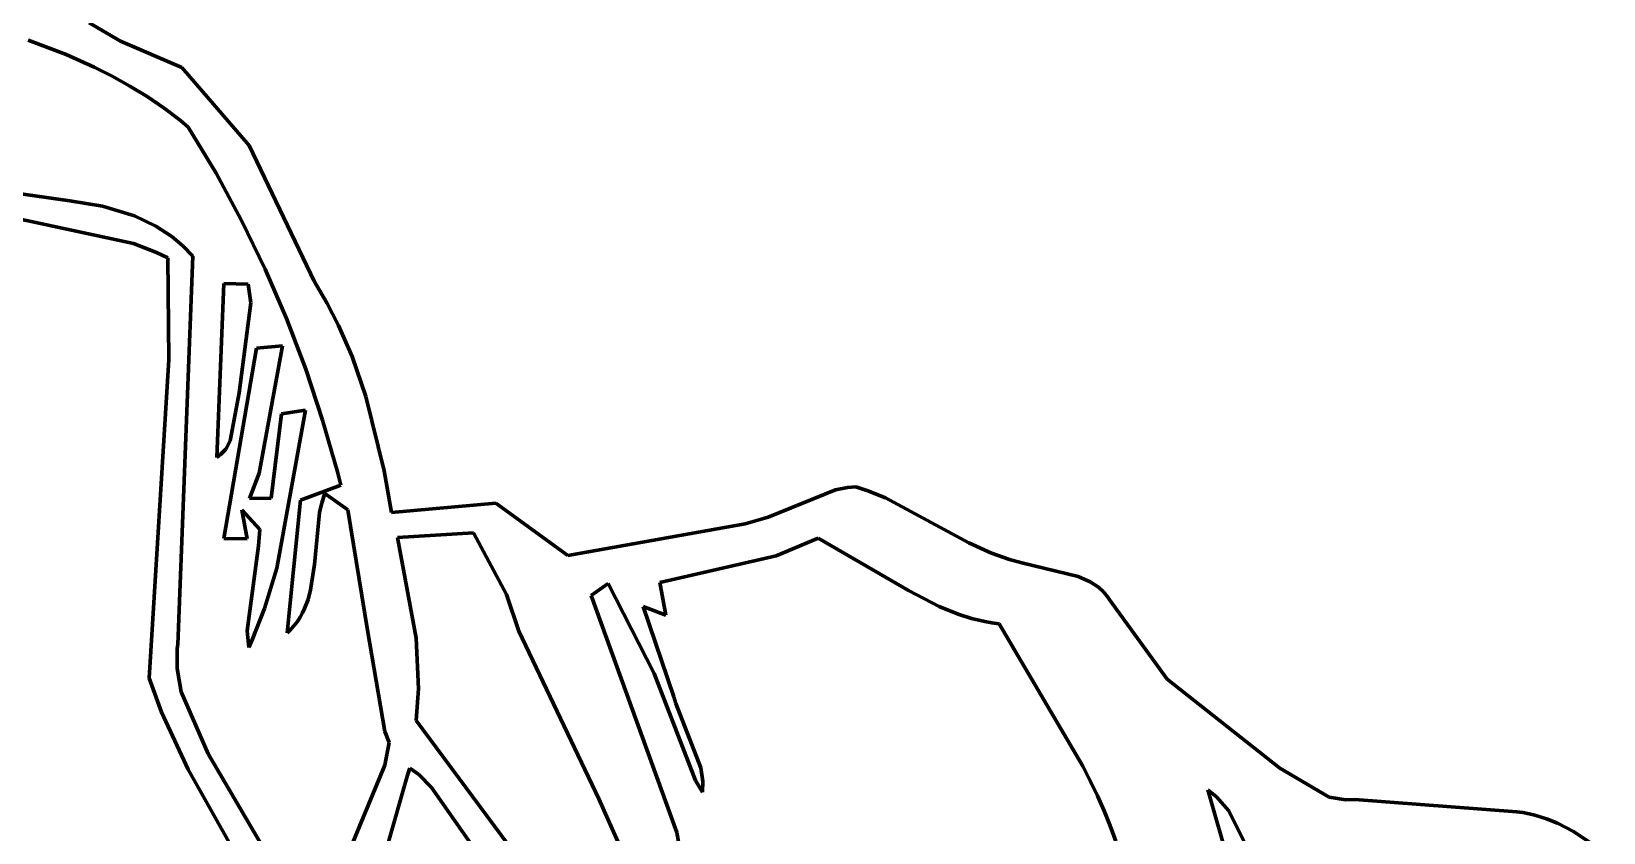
# Model space of a CAD drawing. Header units: millimetres. Extents: x 0 to 14.2, y 0 to 19.5.
# Drawn here: x 8.887 to 10.639, y 17.275 to 18.168 of the extents above; entities that cross this region are included whole.
import ezdxf

# ---------------------------------------------------------------- set-up
doc = ezdxf.new("R2010")
doc.units = ezdxf.units.MM
doc.layers.add('color#010101ff', color=7, linetype='CONTINUOUS', lineweight=100)
doc.layers.add('color#fdfdfdff', color=7, linetype='CONTINUOUS', lineweight=100)

msp = doc.modelspace()

# ---------------------------------------------------------------- linework, layer by layer
at = {"layer": 'color#010101ff'}
for p, q in [((8.9514, 18.1773), (8.9863, 18.1569)), ((8.9259, 18.1419), (8.8835, 18.1582)), ((8.9863, 18.1569), (9.0549, 18.1277)), ((8.9569, 18.1281), (8.9259, 18.1419)), ((8.9771, 18.1179), (8.9569, 18.1281)), ((9.0549, 18.1277), (9.1299, 18.0407)), ((8.9969, 18.1069), (8.9771, 18.1179)), ((9.0162, 18.0951), (8.9969, 18.1069)), ((9.035, 18.0823), (9.0162, 18.0951)), ((9.0531, 18.0685), (9.035, 18.0823)), ((9.0619, 18.0612), (9.0531, 18.0685)), ((9.0928, 18.0098), (9.0619, 18.0612)), ((9.1299, 18.0407), (9.202, 17.8896)), ((8.732, 18.0074), (8.9298, 17.979)), ((9.1213, 17.9569), (9.0928, 18.0098)), ((8.9298, 17.979), (8.9664, 17.9731)), ((8.9664, 17.9731), (9.002, 17.9621)), ((9.0008, 17.9313), (8.8466, 17.9643)), ((9.002, 17.9621), (9.0258, 17.9506)), ((9.1475, 17.9029), (9.1213, 17.9569)), ((9.0258, 17.9506), (9.0435, 17.9391)), ((9.0435, 17.9391), (9.0557, 17.9289)), ((9.0265, 17.9215), (9.0008, 17.9313)), ((9.0391, 17.9156), (9.0265, 17.9215)), ((9.0557, 17.9289), (9.0669, 17.9173)), ((9.0401, 17.8023), (9.0391, 17.9156)), ((9.0669, 17.9173), (9.0501, 17.4844)), ((9.1713, 17.8477), (9.1475, 17.9029)), ((9.0936, 17.6931), (9.1015, 17.8867)), ((9.1015, 17.8867), (9.1287, 17.8861)), ((9.1287, 17.8861), (9.1317, 17.8652)), ((9.202, 17.8896), (9.2164, 17.8652)), ((9.1317, 17.8652), (9.1186, 17.765)), ((9.2164, 17.8652), (9.2293, 17.84)), ((9.1927, 17.7915), (9.1713, 17.8477)), ((9.2293, 17.84), (9.2443, 17.8054)), ((9.1016, 17.6026), (9.1378, 17.8147)), ((9.1378, 17.8147), (9.167, 17.8174)), ((9.167, 17.8174), (9.1408, 17.6754)), ((9.0183, 17.447), (9.0401, 17.8023)), ((9.2443, 17.8054), (9.2598, 17.7608)), ((9.2116, 17.7345), (9.1927, 17.7915)), ((9.1186, 17.765), (9.1087, 17.7116)), ((9.2598, 17.7608), (9.2803, 17.6782)), ((9.1924, 17.7456), (9.1605, 17.5695)), ((9.1657, 17.7415), (9.1924, 17.7456)), ((9.1541, 17.6477), (9.1657, 17.7415)), ((9.228, 17.6768), (9.2116, 17.7345)), ((9.1087, 17.7116), (9.1037, 17.7024)), ((9.0982, 17.6965), (9.0936, 17.6931)), ((9.1037, 17.7024), (9.0982, 17.6965)), ((9.1408, 17.6754), (9.1301, 17.6471)), ((9.2317, 17.6622), (9.228, 17.6768)), ((9.2803, 17.6782), (9.2884, 17.6317)), ((9.1871, 17.6453), (9.2317, 17.6622)), ((9.7081, 17.6265), (9.7831, 17.6569)), ((9.7831, 17.6569), (9.7964, 17.6594)), ((9.7964, 17.6594), (9.8055, 17.6602)), ((9.8055, 17.6602), (9.819, 17.6559)), ((9.819, 17.6559), (9.8385, 17.648)), ((9.1301, 17.6471), (9.1541, 17.6477)), ((9.172, 17.4976), (9.1871, 17.6453)), ((9.2106, 17.6424), (9.2082, 17.6315)), ((9.214, 17.6529), (9.2106, 17.6424)), ((9.2398, 17.6348), (9.214, 17.6529)), ((9.2884, 17.6317), (9.4046, 17.6421)), ((9.4046, 17.6421), (9.4847, 17.5836)), ((9.8385, 17.648), (9.9314, 17.5979)), ((9.1417, 17.6127), (9.1214, 17.6348)), ((9.1214, 17.6348), (9.1275, 17.6024)), ((9.2082, 17.6315), (9.2024, 17.5738)), ((9.2614, 17.5004), (9.2398, 17.6348)), ((9.6822, 17.619), (9.7081, 17.6265)), ((9.1275, 17.6024), (9.1016, 17.6026)), ((9.1403, 17.5945), (9.1417, 17.6127)), ((9.3795, 17.6088), (9.2951, 17.6036)), ((9.2951, 17.6036), (9.3156, 17.4917)), ((9.4165, 17.5404), (9.3795, 17.6088)), ((9.4847, 17.5836), (9.6822, 17.619)), ((9.7636, 17.603), (9.7168, 17.5832)), ((9.8641, 17.5446), (9.7636, 17.603)), ((9.1276, 17.4996), (9.1403, 17.5945)), ((9.9314, 17.5979), (9.9568, 17.5862)), ((9.9568, 17.5862), (9.9767, 17.5792)), ((9.1605, 17.5695), (9.1467, 17.5246)), ((9.2024, 17.5738), (9.1982, 17.5456)), ((9.7168, 17.5832), (9.5871, 17.5538)), ((9.9767, 17.5792), (9.9905, 17.5756)), ((9.9905, 17.5756), (10.0532, 17.5604)), ((9.5297, 17.5524), (9.5106, 17.5392)), ((9.5809, 17.4524), (9.5297, 17.5524)), ((9.5871, 17.5538), (9.5941, 17.5171)), ((10.0532, 17.5604), (10.0668, 17.5544)), ((10.0668, 17.5544), (10.0759, 17.5483)), ((9.1954, 17.5348), (9.1915, 17.5246)), ((9.1982, 17.5456), (9.1954, 17.5348)), ((9.4302, 17.4995), (9.4165, 17.5404)), ((9.5106, 17.5392), (9.6063, 17.2752)), ((9.8983, 17.527), (9.8641, 17.5446)), ((10.0759, 17.5483), (10.0814, 17.5433)), ((10.0814, 17.5433), (10.0863, 17.5373)), ((10.0863, 17.5373), (10.0885, 17.534)), ((10.0885, 17.534), (10.1523, 17.4458)), ((9.1467, 17.5246), (9.1332, 17.4897)), ((9.1864, 17.5149), (9.1834, 17.5103)), ((9.1891, 17.5197), (9.1864, 17.5149)), ((9.1915, 17.5246), (9.1891, 17.5197)), ((9.5941, 17.5171), (9.5688, 17.5269)), ((9.5688, 17.5269), (9.6027, 17.4263)), ((9.9196, 17.5183), (9.8983, 17.527)), ((9.9344, 17.5136), (9.9196, 17.5183)), ((9.1293, 17.4812), (9.1276, 17.4996)), ((9.1762, 17.5017), (9.172, 17.4976)), ((9.18, 17.5059), (9.1762, 17.5017)), ((9.1834, 17.5103), (9.18, 17.5059)), ((9.2808, 17.3877), (9.2614, 17.5004)), ((9.5193, 17.3126), (9.4302, 17.4995)), ((9.9495, 17.51), (9.9344, 17.5136)), ((9.9573, 17.5086), (9.9495, 17.51)), ((9.9652, 17.5075), (9.9573, 17.5086)), ((10.0584, 17.3491), (9.9652, 17.5075)), ((9.0497, 17.4799), (9.0496, 17.4577)), ((9.0501, 17.4844), (9.0497, 17.4799)), ((9.1332, 17.4897), (9.1293, 17.4812)), ((9.3156, 17.4917), (9.3183, 17.435)), ((9.0322, 17.4093), (9.0183, 17.447)), ((9.0496, 17.4577), (9.0541, 17.4317)), ((9.6271, 17.3328), (9.5809, 17.4524)), ((10.1523, 17.4458), (10.2781, 17.3469)), ((9.0541, 17.4317), (9.0841, 17.3626)), ((9.3183, 17.435), (9.3158, 17.3997)), ((9.6027, 17.4263), (9.6051, 17.4189)), ((9.6051, 17.4189), (9.6331, 17.347)), ((9.0617, 17.3453), (9.0322, 17.4093)), ((9.3158, 17.3997), (9.4265, 17.2507)), ((9.2856, 17.3753), (9.2808, 17.3877)), ((9.2808, 17.35), (9.2856, 17.3753)), ((9.0841, 17.3626), (9.193, 17.177)), ((9.1508, 17.187), (9.0617, 17.3453)), ((9.2343, 17.2379), (9.2808, 17.35)), ((9.3087, 17.3469), (9.306, 17.3391)), ((9.3186, 17.3397), (9.3087, 17.3469)), ((9.333, 17.325), (9.3186, 17.3397)), ((9.6331, 17.347), (9.635, 17.3317)), ((10.0668, 17.3326), (10.0584, 17.3491)), ((10.2781, 17.3469), (10.3328, 17.3144)), ((9.306, 17.3391), (9.2833, 17.2596)), ((9.3847, 17.2508), (9.333, 17.325)), ((9.6346, 17.3198), (9.6271, 17.3328)), ((9.635, 17.3317), (9.6346, 17.3198)), ((10.0747, 17.316), (10.0668, 17.3326)), ((10.2076, 17.3146), (10.1977, 17.3227)), ((10.1977, 17.3227), (10.2227, 17.2358)), ((9.576, 17.1859), (9.5193, 17.3126)), ((10.0821, 17.2993), (10.0747, 17.316)), ((10.2213, 17.2991), (10.2076, 17.3146)), ((10.3328, 17.3144), (10.3516, 17.3114)), ((10.3516, 17.3114), (10.3615, 17.3118)), ((10.3615, 17.3118), (10.5419, 17.2982)), ((10.089, 17.2824), (10.0821, 17.2993)), ((10.26, 17.2208), (10.2213, 17.2991)), ((10.5419, 17.2982), (10.5488, 17.2972)), ((10.5488, 17.2972), (10.5556, 17.2959)), ((10.5556, 17.2959), (10.5622, 17.2943)), ((10.5622, 17.2943), (10.5751, 17.2903)), ((10.5751, 17.2903), (10.5874, 17.2853)), ((9.6063, 17.2752), (9.6344, 17.1167)), ((10.0954, 17.2653), (10.089, 17.2824)), ((10.5874, 17.2853), (10.6052, 17.2762)), ((10.6052, 17.2762), (10.6386, 17.2539))]:
    msp.add_line(p, q, dxfattribs=at)
at = {"layer": 'color#fdfdfdff'}
for p, q in [((8.9863, 18.1569), (8.9514, 18.1773)), ((8.8835, 18.1582), (8.9259, 18.1419)), ((9.0549, 18.1277), (8.9863, 18.1569)), ((8.9259, 18.1419), (8.9569, 18.1281)), ((8.9569, 18.1281), (8.9771, 18.1179)), ((9.1299, 18.0407), (9.0549, 18.1277)), ((8.9771, 18.1179), (8.9969, 18.1069)), ((8.9969, 18.1069), (9.0162, 18.0951)), ((9.0162, 18.0951), (9.035, 18.0823)), ((9.035, 18.0823), (9.0531, 18.0685)), ((9.0531, 18.0685), (9.0619, 18.0612)), ((9.0619, 18.0612), (9.0928, 18.0098)), ((9.202, 17.8896), (9.1299, 18.0407)), ((8.9298, 17.979), (8.732, 18.0074)), ((9.0928, 18.0098), (9.1213, 17.9569)), ((8.9664, 17.9731), (8.9298, 17.979)), ((9.002, 17.9621), (8.9664, 17.9731)), ((8.8466, 17.9643), (9.0008, 17.9313)), ((9.0258, 17.9506), (9.002, 17.9621)), ((9.1213, 17.9569), (9.1475, 17.9029)), ((9.0435, 17.9391), (9.0258, 17.9506)), ((9.0557, 17.9289), (9.0435, 17.9391)), ((9.0008, 17.9313), (9.0265, 17.9215)), ((9.0265, 17.9215), (9.0391, 17.9156)), ((9.0669, 17.9173), (9.0557, 17.9289)), ((9.0391, 17.9156), (9.0401, 17.8023)), ((9.0501, 17.4844), (9.0669, 17.9173)), ((9.1475, 17.9029), (9.1713, 17.8477)), ((9.1015, 17.8867), (9.0936, 17.6931)), ((9.1287, 17.8861), (9.1015, 17.8867)), ((9.1317, 17.8652), (9.1287, 17.8861)), ((9.2164, 17.8652), (9.202, 17.8896)), ((9.1186, 17.765), (9.1317, 17.8652)), ((9.2293, 17.84), (9.2164, 17.8652)), ((9.1713, 17.8477), (9.1927, 17.7915)), ((9.2443, 17.8054), (9.2293, 17.84)), ((9.1378, 17.8147), (9.1016, 17.6026)), ((9.167, 17.8174), (9.1378, 17.8147)), ((9.1408, 17.6754), (9.167, 17.8174)), ((9.0401, 17.8023), (9.0183, 17.447)), ((9.2598, 17.7608), (9.2443, 17.8054)), ((9.1927, 17.7915), (9.2116, 17.7345)), ((9.1087, 17.7116), (9.1186, 17.765)), ((9.2803, 17.6782), (9.2598, 17.7608)), ((9.1605, 17.5695), (9.1924, 17.7456)), ((9.1924, 17.7456), (9.1657, 17.7415)), ((9.1657, 17.7415), (9.1541, 17.6477)), ((9.2116, 17.7345), (9.228, 17.6768)), ((9.1037, 17.7024), (9.1087, 17.7116)), ((9.0936, 17.6931), (9.0982, 17.6965)), ((9.0982, 17.6965), (9.1037, 17.7024)), ((9.1301, 17.6471), (9.1408, 17.6754)), ((9.228, 17.6768), (9.2317, 17.6622)), ((9.2884, 17.6317), (9.2803, 17.6782)), ((9.2317, 17.6622), (9.1871, 17.6453)), ((9.7831, 17.6569), (9.7081, 17.6265)), ((9.7964, 17.6594), (9.7831, 17.6569)), ((9.8055, 17.6602), (9.7964, 17.6594)), ((9.819, 17.6559), (9.8055, 17.6602)), ((9.8385, 17.648), (9.819, 17.6559)), ((9.1541, 17.6477), (9.1301, 17.6471)), ((9.1871, 17.6453), (9.172, 17.4976)), ((9.2082, 17.6315), (9.2106, 17.6424)), ((9.2106, 17.6424), (9.214, 17.6529)), ((9.214, 17.6529), (9.2398, 17.6348)), ((9.4046, 17.6421), (9.2884, 17.6317)), ((9.4847, 17.5836), (9.4046, 17.6421)), ((9.9314, 17.5979), (9.8385, 17.648)), ((9.1275, 17.6024), (9.1214, 17.6348)), ((9.1214, 17.6348), (9.1417, 17.6127)), ((9.2024, 17.5738), (9.2082, 17.6315)), ((9.2398, 17.6348), (9.2614, 17.5004)), ((9.7081, 17.6265), (9.6822, 17.619)), ((9.1016, 17.6026), (9.1275, 17.6024)), ((9.1417, 17.6127), (9.1403, 17.5945)), ((9.2951, 17.6036), (9.3795, 17.6088)), ((9.3156, 17.4917), (9.2951, 17.6036)), ((9.3795, 17.6088), (9.4165, 17.5404)), ((9.6822, 17.619), (9.4847, 17.5836)), ((9.7168, 17.5832), (9.7636, 17.603)), ((9.7636, 17.603), (9.8641, 17.5446)), ((9.1403, 17.5945), (9.1276, 17.4996)), ((9.9568, 17.5862), (9.9314, 17.5979)), ((9.9767, 17.5792), (9.9568, 17.5862)), ((9.1467, 17.5246), (9.1605, 17.5695)), ((9.1982, 17.5456), (9.2024, 17.5738)), ((9.5871, 17.5538), (9.7168, 17.5832)), ((9.9905, 17.5756), (9.9767, 17.5792)), ((10.0532, 17.5604), (9.9905, 17.5756)), ((9.5106, 17.5392), (9.5297, 17.5524)), ((9.5297, 17.5524), (9.5809, 17.4524)), ((9.5941, 17.5171), (9.5871, 17.5538)), ((10.0668, 17.5544), (10.0532, 17.5604)), ((10.0759, 17.5483), (10.0668, 17.5544)), ((9.1915, 17.5246), (9.1954, 17.5348)), ((9.1954, 17.5348), (9.1982, 17.5456)), ((9.4165, 17.5404), (9.4302, 17.4995)), ((9.6063, 17.2752), (9.5106, 17.5392)), ((9.8641, 17.5446), (9.8983, 17.527)), ((10.0814, 17.5433), (10.0759, 17.5483)), ((10.0863, 17.5373), (10.0814, 17.5433)), ((10.0885, 17.534), (10.0863, 17.5373)), ((10.1523, 17.4458), (10.0885, 17.534)), ((9.1332, 17.4897), (9.1467, 17.5246)), ((9.1834, 17.5103), (9.1864, 17.5149)), ((9.1864, 17.5149), (9.1891, 17.5197)), ((9.1891, 17.5197), (9.1915, 17.5246)), ((9.6027, 17.4263), (9.5688, 17.5269)), ((9.5688, 17.5269), (9.5941, 17.5171)), ((9.8983, 17.527), (9.9196, 17.5183)), ((9.9196, 17.5183), (9.9344, 17.5136)), ((9.1276, 17.4996), (9.1293, 17.4812)), ((9.172, 17.4976), (9.1762, 17.5017)), ((9.1762, 17.5017), (9.18, 17.5059)), ((9.18, 17.5059), (9.1834, 17.5103)), ((9.2614, 17.5004), (9.2808, 17.3877)), ((9.4302, 17.4995), (9.5193, 17.3126)), ((9.9344, 17.5136), (9.9495, 17.51)), ((9.9495, 17.51), (9.9573, 17.5086)), ((9.9573, 17.5086), (9.9652, 17.5075)), ((9.9652, 17.5075), (10.0584, 17.3491)), ((9.0496, 17.4577), (9.0497, 17.4799)), ((9.0497, 17.4799), (9.0501, 17.4844)), ((9.1293, 17.4812), (9.1332, 17.4897)), ((9.3183, 17.435), (9.3156, 17.4917)), ((9.0183, 17.447), (9.0322, 17.4093)), ((9.0541, 17.4317), (9.0496, 17.4577)), ((9.5809, 17.4524), (9.6271, 17.3328)), ((10.2781, 17.3469), (10.1523, 17.4458)), ((9.0841, 17.3626), (9.0541, 17.4317)), ((9.3158, 17.3997), (9.3183, 17.435)), ((9.6051, 17.4189), (9.6027, 17.4263)), ((9.6331, 17.347), (9.6051, 17.4189)), ((9.0322, 17.4093), (9.0617, 17.3453)), ((9.4265, 17.2507), (9.3158, 17.3997)), ((9.2808, 17.3877), (9.2856, 17.3753)), ((9.2856, 17.3753), (9.2808, 17.35)), ((9.193, 17.177), (9.0841, 17.3626)), ((9.0617, 17.3453), (9.1508, 17.187)), ((9.2808, 17.35), (9.2343, 17.2379)), ((9.306, 17.3391), (9.3087, 17.3469)), ((9.3087, 17.3469), (9.3186, 17.3397)), ((9.3186, 17.3397), (9.333, 17.325)), ((9.635, 17.3317), (9.6331, 17.347)), ((10.0584, 17.3491), (10.0668, 17.3326)), ((10.3328, 17.3144), (10.2781, 17.3469)), ((9.2833, 17.2596), (9.306, 17.3391)), ((9.333, 17.325), (9.3847, 17.2508)), ((9.6271, 17.3328), (9.6346, 17.3198)), ((9.6346, 17.3198), (9.635, 17.3317)), ((10.0668, 17.3326), (10.0747, 17.316)), ((10.2227, 17.2358), (10.1977, 17.3227)), ((10.1977, 17.3227), (10.2076, 17.3146)), ((9.5193, 17.3126), (9.576, 17.1859)), ((10.0747, 17.316), (10.0821, 17.2993)), ((10.2076, 17.3146), (10.2213, 17.2991)), ((10.3516, 17.3114), (10.3328, 17.3144)), ((10.3615, 17.3118), (10.3516, 17.3114)), ((10.5419, 17.2982), (10.3615, 17.3118)), ((10.0821, 17.2993), (10.089, 17.2824)), ((10.2213, 17.2991), (10.26, 17.2208)), ((10.5488, 17.2972), (10.5419, 17.2982)), ((10.5556, 17.2959), (10.5488, 17.2972)), ((10.5622, 17.2943), (10.5556, 17.2959)), ((10.5751, 17.2903), (10.5622, 17.2943)), ((10.5874, 17.2853), (10.5751, 17.2903)), ((9.6344, 17.1167), (9.6063, 17.2752)), ((10.089, 17.2824), (10.0954, 17.2653)), ((10.6052, 17.2762), (10.5874, 17.2853)), ((10.6386, 17.2539), (10.6052, 17.2762))]:
    msp.add_line(p, q, dxfattribs=at)

doc.saveas('drawing.dxf')
